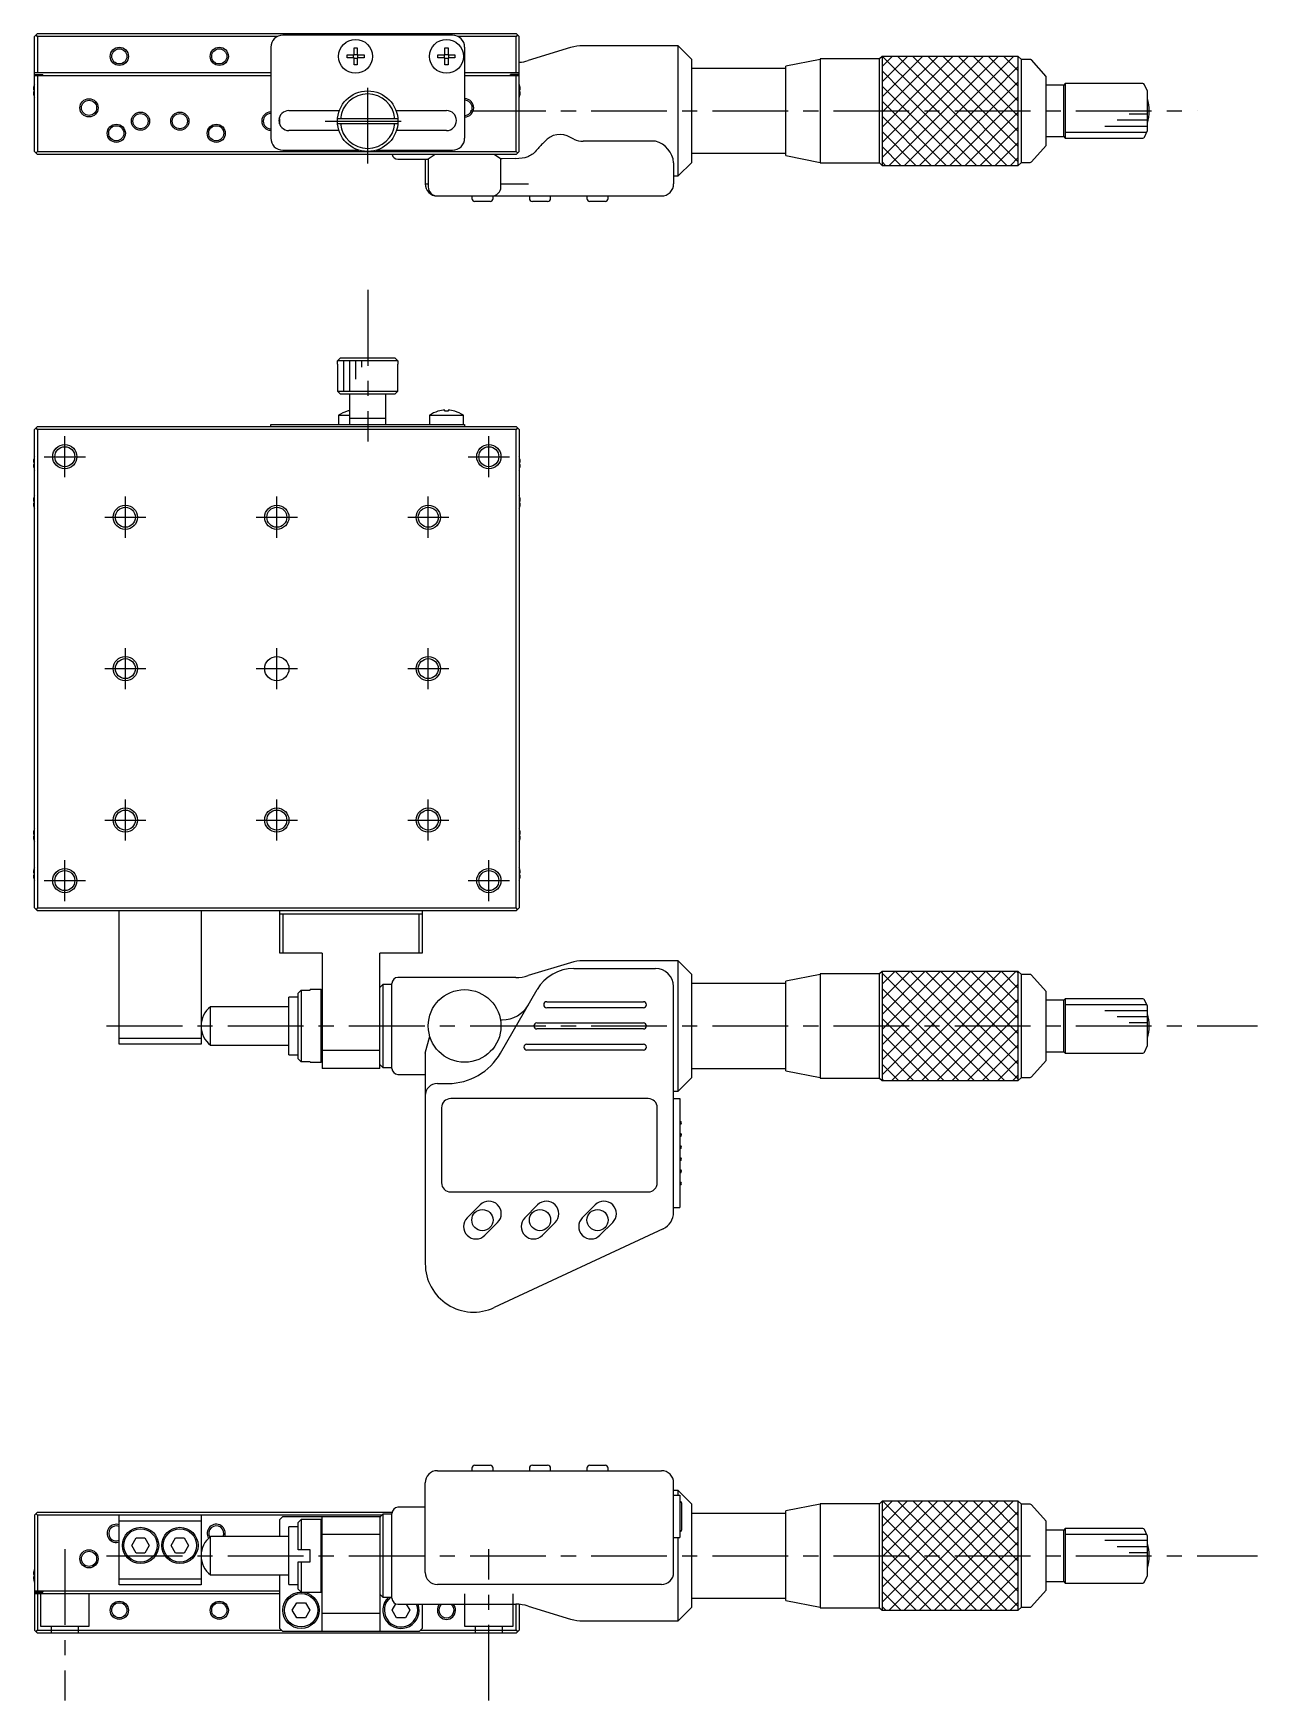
# Model space of a CAD drawing. Extents: x -159 to 395, y -23 to 287.
# Drawn here: x -50.3 to 151.8, y 11.4 to 286.7 of the extents above; entities that cross this region are included whole.
import ezdxf

# ---------------------------------------------------------------- set-up
doc = ezdxf.new("R2010")
doc.units = 0
doc.header["$LTSCALE"] = 10
doc.linetypes.add('CENTER', pattern=[2, 1.25, -0.25, 0.25, -0.25])
doc.linetypes.add('DASHED', pattern=[3.5, 2, -1.5])
doc.layers.get('0').update_dxf_attribs({"linetype": 'CONTINUOUS'})
doc.layers.add('CENTER', color=1, linetype='CENTER')

msp = doc.modelspace()

# ---------------------------------------------------------------- linework, layer by layer
at = {"color": 7, "linetype": 'CONTINUOUS'}
for p, q in [((-50.102291, 286.237012), (-49.602291, 286.737012)), ((-49.602291, 286.237012), (-49.852291, 286.487012)), ((-49.602291, 286.737012), (29.397709, 286.737012)), ((18.897709, 286.437012), (-9.102291, 286.437012)), ((29.397709, 286.737012), (29.897709, 286.237012)), ((29.647709, 286.487012), (29.397709, 286.237012)), ((-50.102291, 267.237012), (-50.102291, 286.237012)), ((-49.602291, 286.237012), (-49.602291, 280.237012)), ((-9.97407, 286.237012), (-49.602291, 286.237012)), ((-11.102291, 284.437012), (-11.102291, 269.437012)), ((2.637709, 284.336151), (3.157709, 284.336151)), ((2.637709, 283.197012), (2.637709, 284.336151)), ((3.157709, 284.336151), (3.157709, 283.197012)), ((17.637709, 284.336151), (18.157709, 284.336151)), ((17.637709, 283.197012), (17.637709, 284.336151)), ((18.157709, 284.336151), (18.157709, 283.197012)), ((29.397709, 286.237012), (19.769489, 286.237012)), ((20.897709, 284.437012), (20.897709, 269.437012)), ((29.397709, 280.237012), (29.397709, 286.237012)), ((29.897709, 267.237012), (29.897709, 286.237012)), ((38.397764, 284.381473), (31.397655, 282.242551)), ((56.147709, 284.687012), (40.443293, 284.687012)), ((56.147709, 263.187012), (56.147709, 284.687012)), ((58.397709, 282.437012), (56.147709, 284.687012)), ((1.49857, 282.677012), (1.49857, 283.197012)), ((1.49857, 283.197012), (2.637709, 283.197012)), ((2.637709, 282.677012), (1.49857, 282.677012)), ((2.568268, 282.677012), (2.568268, 283.197012)), ((2.637709, 283.266454), (3.157709, 283.266454)), ((2.637709, 281.537873), (2.637709, 282.677012)), ((3.157709, 282.607571), (2.637709, 282.607571)), ((3.157709, 281.537873), (2.637709, 281.537873)), ((3.157709, 283.197012), (4.296849, 283.197012)), ((3.157709, 282.677012), (3.157709, 281.537873)), ((4.296849, 282.677012), (3.157709, 282.677012)), ((3.227151, 283.197012), (3.227151, 282.677012)), ((4.296849, 283.197012), (4.296849, 282.677012)), ((16.49857, 282.677012), (16.49857, 283.197012)), ((16.49857, 283.197012), (17.637709, 283.197012)), ((17.637709, 282.677012), (16.49857, 282.677012)), ((17.568268, 282.677012), (17.568268, 283.197012)), ((17.637709, 283.266454), (18.157709, 283.266454)), ((17.637709, 281.537873), (17.637709, 282.677012)), ((18.157709, 282.607571), (17.637709, 282.607571)), ((18.157709, 281.537873), (17.637709, 281.537873)), ((18.157709, 283.197012), (19.296849, 283.197012)), ((18.157709, 282.677012), (18.157709, 281.537873)), ((19.296849, 282.677012), (18.157709, 282.677012)), ((18.227151, 283.197012), (18.227151, 282.677012)), ((19.296849, 283.197012), (19.296849, 282.677012)), ((58.397709, 265.437012), (58.397709, 282.437012)), ((73.897709, 280.937012), (58.397709, 280.937012)), ((79.597709, 282.437012), (73.897709, 281.329045)), ((73.897709, 266.54498), (73.897709, 281.329045)), ((79.597709, 282.537012), (79.597709, 265.337012)), ((89.397709, 282.537012), (79.597709, 282.537012)), ((89.797709, 282.937012), (89.397709, 282.537012)), ((89.397709, 265.337012), (89.397709, 282.537012)), ((112.297709, 282.937012), (89.797709, 282.937012)), ((89.797709, 282.937012), (89.797709, 264.937012)), ((112.797709, 282.437012), (112.297709, 282.937012)), ((112.297709, 264.937012), (112.297709, 282.937012)), ((112.797709, 265.437012), (112.797709, 282.437012)), ((114.263388, 282.437012), (112.797709, 282.437012)), ((116.897709, 279.637012), (114.48717, 282.336817)), ((-50.176435, 278.125628), (-50.171812, 278.123374)), ((-11.102291, 280.237012), (-50.102291, 280.237012)), ((-50.102291, 279.937012), (-48.702291, 279.937012)), ((-11.102291, 279.737012), (-50.102291, 279.737012)), ((-49.602291, 279.737012), (-49.602291, 267.237012)), ((-48.702291, 279.737012), (-48.702291, 279.937012)), ((29.897709, 280.237012), (20.897709, 280.237012)), ((29.897709, 279.737012), (20.897709, 279.737012)), ((29.897709, 279.937012), (28.497709, 279.937012)), ((28.497709, 279.737012), (28.497709, 279.937012)), ((29.397709, 267.237012), (29.397709, 279.737012)), ((29.967231, 278.123374), (29.971854, 278.125628)), ((116.897709, 268.237012), (116.897709, 279.637012)), ((119.797709, 278.187012), (116.897709, 278.187012)), ((120.047709, 278.437012), (119.797709, 278.187012)), ((119.797709, 269.687012), (119.797709, 278.187012)), ((120.047709, 278.437012), (120.047709, 269.437012)), ((132.857505, 278.437012), (120.047709, 278.437012)), ((133.597709, 277.187012), (133.132623, 278.256637)), ((-50.292149, 277.417012), (-50.171812, 277.417012)), ((-50.171812, 277.057012), (-50.292149, 277.057012)), ((-50.171812, 276.350651), (-50.176435, 276.348396)), ((-50.171812, 277.417012), (-50.171812, 277.057012)), ((29.967231, 277.417012), (30.087568, 277.417012)), ((29.967231, 277.057012), (29.967231, 277.417012)), ((30.087568, 277.057012), (29.967231, 277.057012)), ((29.971854, 276.348396), (29.967231, 276.350651)), ((133.597709, 270.687012), (133.597709, 277.187012)), ((-8.102291, 273.987012), (0.213961, 273.987012)), ((9.881684, 272.637012), (-0.086265, 272.637012)), ((9.581458, 273.987012), (17.897709, 273.987012)), ((0.144027, 270.687012), (-8.102291, 270.687012)), ((-0.086265, 271.837012), (9.881684, 271.837012)), ((17.897709, 270.687012), (9.651392, 270.687012)), ((133.132623, 269.617388), (133.597709, 270.687012)), ((-49.602291, 266.737012), (-50.102291, 267.237012)), ((-49.602291, 267.237012), (-49.852291, 266.987012)), ((-49.602291, 267.237012), (29.397709, 267.237012)), ((-9.102291, 267.437012), (3.497709, 267.437012)), ((6.297709, 267.437012), (18.897709, 267.437012)), ((29.647709, 266.987012), (29.397709, 267.237012)), ((29.897709, 267.237012), (29.397709, 266.737012)), ((32.539979, 267.186783), (32.364665, 267.020483)), ((32.710861, 267.365992), (32.539979, 267.186783)), ((32.876984, 267.557766), (32.710861, 267.365992)), ((38.939161, 269.265422), (38.397764, 269.551272)), ((52.397709, 268.905859), (40.443293, 268.905859)), ((114.48717, 265.537208), (116.897709, 268.237012)), ((116.897709, 269.687012), (119.797709, 269.687012)), ((119.797709, 269.687012), (120.047709, 269.437012)), ((120.047709, 269.437012), (132.857505, 269.437012)), ((29.397709, 266.737012), (-49.602291, 266.737012)), ((9.897709, 265.937012), (14.897709, 265.937012)), ((14.397709, 265.937012), (14.397709, 261.887012)), ((16.014309, 266.736485), (14.897709, 265.937012)), ((14.897709, 265.937012), (14.897709, 261.387012)), ((26.813789, 265.999758), (25.780457, 266.736928)), ((27.103481, 265.999758), (26.813789, 265.999758)), ((26.813789, 265.999758), (26.813789, 261.887012)), ((29.352126, 266.085496), (27.103481, 265.999758)), ((31.433608, 266.392837), (31.397655, 266.376783)), ((31.625907, 266.490341), (31.433608, 266.392837)), ((31.815522, 266.602084), (31.625907, 266.490341)), ((32.00209, 266.727854), (31.815522, 266.602084)), ((32.185254, 266.867409), (32.00209, 266.727854)), ((32.364665, 267.020483), (32.185254, 266.867409)), ((55.397709, 265.37474), (55.397709, 261.887012)), ((56.147709, 263.187012), (58.397709, 265.437012)), ((58.397709, 266.937012), (73.897709, 266.937012)), ((73.897709, 266.54498), (79.597709, 265.437012)), ((79.597709, 265.337012), (89.397709, 265.337012)), ((89.397709, 265.337012), (89.797709, 264.937012)), ((89.797709, 264.937012), (112.297709, 264.937012)), ((112.297709, 264.937012), (112.797709, 265.437012)), ((112.797709, 265.437012), (114.263388, 265.437012)), ((14.397709, 261.887012), (14.897709, 261.887012)), ((26.813789, 261.887012), (31.433608, 261.887012)), ((26.897709, 261.387012), (26.897709, 261.887012)), ((55.397709, 263.187012), (56.147709, 263.187012)), ((16.397709, 259.887012), (53.397709, 259.887012)), ((22.087049, 259.887012), (22.087049, 259.487012)), ((25.087049, 258.987012), (22.587049, 258.987012)), ((25.587049, 259.487012), (25.587049, 259.887012)), ((31.587049, 259.887012), (31.587049, 259.487012)), ((34.587049, 258.987012), (32.087049, 258.987012)), ((35.087049, 259.487012), (35.087049, 259.887012)), ((41.087049, 259.887012), (41.087049, 259.487012)), ((44.087049, 258.987012), (41.587049, 258.987012)), ((44.587049, 259.487012), (44.587049, 259.887012)), ((-0.102291, 232.134161), (-0.086265, 232.134161)), ((-0.102291, 232.134161), (-0.102291, 227.634161)), ((-0.086265, 232.634161), (0.415522, 233.134161)), ((-0.086265, 232.134161), (-0.086265, 232.634161)), ((9.881684, 232.634161), (-0.086265, 232.634161)), ((0.415522, 233.134161), (9.379896, 233.134161)), ((9.379896, 233.134161), (9.881684, 232.634161)), ((9.881684, 232.634161), (9.881684, 232.134161)), ((9.881684, 232.134161), (9.897709, 232.134161)), ((9.897709, 227.634161), (9.897709, 232.134161)), ((-0.102291, 227.634161), (9.897709, 227.634161)), ((-0.102291, 227.634161), (0.397709, 227.134161)), ((9.397709, 227.134161), (0.397709, 227.134161)), ((1.897709, 227.134161), (1.897709, 222.134161)), ((7.897709, 222.134161), (7.897709, 227.134161)), ((9.397709, 227.134161), (9.897709, 227.634161)), ((0.097709, 223.676624), (1.897709, 223.676624)), ((0.097709, 223.676624), (0.097709, 222.134161)), ((1.49857, 224.327365), (1.495562, 224.333534)), ((7.897709, 223.134161), (1.897709, 223.134161)), ((15.097709, 223.676624), (20.697709, 223.676624)), ((15.097709, 223.676624), (15.097709, 222.134161)), ((16.49857, 224.327365), (16.495562, 224.333534)), ((17.637709, 224.327365), (17.637709, 224.520622)), ((18.157709, 224.327365), (17.637709, 224.327365)), ((18.157709, 224.520622), (18.157709, 224.327365)), ((19.299857, 224.333534), (19.296849, 224.327365)), ((20.697709, 222.134161), (20.697709, 223.676624)), ((-49.602291, 221.834161), (-50.102291, 221.334161)), ((-50.102291, 142.334161), (-50.102291, 221.334161)), ((-49.602291, 221.334161), (-49.852291, 221.584161)), ((-49.602291, 221.834161), (29.397709, 221.834161)), ((29.397709, 221.334161), (-49.602291, 221.334161)), ((-49.602291, 221.334161), (-49.602291, 142.334161)), ((-11.102291, 221.834161), (-11.102291, 222.134161)), ((-11.102291, 222.134161), (20.897709, 222.134161)), ((20.897709, 222.134161), (20.897709, 221.834161)), ((29.897709, 221.334161), (29.397709, 221.834161)), ((29.647709, 221.584161), (29.397709, 221.334161)), ((29.397709, 142.334161), (29.397709, 221.334161)), ((29.897709, 221.334161), (29.897709, 142.334161)), ((-50.292149, 215.914161), (-50.171812, 215.914161)), ((-50.171812, 215.554161), (-50.292149, 215.554161)), ((-50.176435, 216.622777), (-50.171812, 216.620522)), ((-50.171812, 214.847799), (-50.176435, 214.845545)), ((-50.171812, 215.914161), (-50.171812, 215.554161)), ((29.967231, 216.620522), (29.971854, 216.622777)), ((29.967231, 215.554161), (29.967231, 215.914161)), ((29.967231, 215.914161), (30.087568, 215.914161)), ((30.087568, 215.554161), (29.967231, 215.554161)), ((29.971854, 214.845545), (29.967231, 214.847799)), ((-50.292149, 209.514161), (-50.171812, 209.514161)), ((-50.176435, 210.222777), (-50.171812, 210.220522)), ((-50.171812, 209.514161), (-50.171812, 209.154161)), ((29.967231, 210.220522), (29.971854, 210.222777)), ((29.967231, 209.154161), (29.967231, 209.514161)), ((29.967231, 209.514161), (30.087568, 209.514161)), ((-50.171812, 209.154161), (-50.292149, 209.154161)), ((-50.171812, 208.447799), (-50.176435, 208.445545)), ((30.087568, 209.154161), (29.967231, 209.154161)), ((29.971854, 208.445545), (29.967231, 208.447799)), ((-50.292149, 154.514161), (-50.171812, 154.514161)), ((-50.176435, 155.222777), (-50.171812, 155.220522)), ((-50.171812, 154.514161), (-50.171812, 154.154161)), ((29.967231, 155.220522), (29.971854, 155.222777)), ((29.967231, 154.154161), (29.967231, 154.514161)), ((29.967231, 154.514161), (30.087568, 154.514161)), ((-50.171812, 154.154161), (-50.292149, 154.154161)), ((-50.171812, 153.447799), (-50.176435, 153.445545)), ((30.087568, 154.154161), (29.967231, 154.154161)), ((29.971854, 153.445545), (29.967231, 153.447799)), ((-50.176435, 148.822777), (-50.171812, 148.820522)), ((29.967231, 148.820522), (29.971854, 148.822777)), ((-50.292149, 148.114161), (-50.171812, 148.114161)), ((-50.171812, 147.754161), (-50.292149, 147.754161)), ((-50.171812, 147.047799), (-50.176435, 147.045545)), ((-50.171812, 148.114161), (-50.171812, 147.754161)), ((29.967231, 147.754161), (29.967231, 148.114161)), ((29.967231, 148.114161), (30.087568, 148.114161)), ((30.087568, 147.754161), (29.967231, 147.754161)), ((29.971854, 147.045545), (29.967231, 147.047799)), ((-50.102291, 142.334161), (-49.602291, 141.834161)), ((-49.602291, 142.334161), (-49.852291, 142.084161)), ((-49.602291, 142.334161), (29.397709, 142.334161)), ((29.397709, 141.834161), (-49.602291, 141.834161)), ((-36.102291, 119.834161), (-36.102291, 141.834161)), ((-22.602291, 141.834161), (-22.602291, 119.834161)), ((-9.602291, 134.834161), (-9.602291, 141.834161)), ((-9.602291, 141.334161), (13.897709, 141.334161)), ((-9.102291, 141.334161), (-9.102291, 134.834161)), ((13.397709, 134.834161), (13.397709, 141.334161)), ((13.897709, 141.834161), (13.897709, 134.834161)), ((29.647709, 142.084161), (29.397709, 142.334161)), ((29.397709, 141.834161), (29.897709, 142.334161)), ((-2.602291, 134.834161), (-9.602291, 134.834161)), ((-2.602291, 134.834161), (-2.602291, 115.834161)), ((13.897709, 134.834161), (6.897709, 134.834161)), ((6.897709, 115.834161), (6.897709, 134.834161)), ((38.397764, 133.278622), (31.397655, 131.1397)), ((38.939161, 132.334161), (52.397709, 132.334161)), ((56.147709, 133.584161), (40.443293, 133.584161)), ((56.147709, 112.084161), (56.147709, 133.584161)), ((58.397709, 131.334161), (56.147709, 133.584161)), ((7.397709, 129.684161), (6.897709, 129.184161)), ((7.397709, 129.684161), (7.397709, 115.984161)), ((8.897709, 129.684161), (7.397709, 129.684161)), ((8.897709, 115.834161), (8.897709, 129.834161)), ((29.352126, 130.834161), (9.897709, 130.834161)), ((58.397709, 114.334161), (58.397709, 131.334161)), ((73.897709, 129.834161), (58.397709, 129.834161)), ((79.597709, 131.334161), (73.897709, 130.226193)), ((73.897709, 115.442128), (73.897709, 130.226193)), ((79.597709, 131.434161), (79.597709, 114.234161)), ((89.397709, 131.434161), (79.597709, 131.434161)), ((89.797709, 131.834161), (89.397709, 131.434161)), ((89.397709, 114.234161), (89.397709, 131.434161)), ((112.297709, 131.834161), (89.797709, 131.834161)), ((89.797709, 131.834161), (89.797709, 113.834161)), ((112.797709, 131.334161), (112.297709, 131.834161)), ((112.297709, 113.834161), (112.297709, 131.834161)), ((112.797709, 114.334161), (112.797709, 131.334161)), ((114.263388, 131.334161), (112.797709, 131.334161)), ((116.897709, 128.534161), (114.48717, 131.233965)), ((-8.102291, 118.084161), (-8.102291, 127.584161)), ((-6.602291, 127.584161), (-8.102291, 127.584161)), ((-6.602291, 128.242488), (-6.102291, 128.75024)), ((-6.602291, 117.425834), (-6.602291, 128.242488)), ((-6.102291, 128.75024), (-6.102291, 116.918081)), ((-6.102291, 128.75024), (-4.602291, 128.75024)), ((-2.802291, 128.834161), (-4.602291, 128.834161)), ((-4.602291, 128.75024), (-4.602291, 128.834161)), ((-2.802291, 116.834161), (-2.802291, 128.834161)), ((-2.602291, 128.634161), (-2.802291, 128.834161)), ((26.814805, 118.334162), (32.876984, 128.834161)), ((34.449398, 126.834161), (50.397709, 126.834161)), ((55.397709, 92.056501), (55.397709, 129.334161)), ((116.897709, 117.134161), (116.897709, 128.534161)), ((119.797709, 127.084161), (116.897709, 127.084161)), ((120.047709, 127.334161), (119.797709, 127.084161)), ((119.797709, 118.584161), (119.797709, 127.084161)), ((120.047709, 127.334161), (120.047709, 118.334161)), ((132.857505, 127.334161), (120.047709, 127.334161)), ((133.597709, 126.084161), (133.132623, 127.153785)), ((-21.035267, 119.659161), (-21.035267, 126.009161)), ((-8.102291, 126.009161), (-21.035267, 126.009161)), ((50.397709, 125.834161), (34.449398, 125.834161)), ((133.597709, 119.584161), (133.597709, 126.084161)), ((26.813789, 123.834161), (27.103481, 123.834161)), ((32.817322, 123.334161), (50.397709, 123.334161)), ((50.397709, 122.334161), (32.817322, 122.334161)), ((-36.102291, 120.834161), (-22.602291, 120.834161)), ((-22.602291, 119.834161), (-36.102291, 119.834161)), ((-21.035267, 119.659161), (-8.102291, 119.659161)), ((-2.602291, 118.834161), (6.897709, 118.834161)), ((14.397709, 118.334161), (15.145884, 121.126385)), ((31.185245, 119.834161), (50.397709, 119.834161)), ((50.397709, 118.834161), (31.185245, 118.834161)), ((116.897709, 118.584161), (119.797709, 118.584161)), ((119.797709, 118.584161), (120.047709, 118.334161)), ((133.132623, 118.514536), (133.597709, 119.584161)), ((-8.102291, 118.084161), (-6.602291, 118.084161)), ((-6.102291, 116.918081), (-6.602291, 117.425834)), ((-4.602291, 116.918081), (-6.102291, 116.918081)), ((-4.602291, 116.834161), (-4.602291, 116.918081)), ((-4.602291, 116.834161), (-2.802291, 116.834161)), ((-2.802291, 116.834161), (-2.602291, 117.034161)), ((6.897709, 115.834161), (-2.602291, 115.834161)), ((6.897709, 116.484161), (7.397709, 115.984161)), ((7.397709, 115.984161), (8.897709, 115.984161)), ((14.397709, 118.334161), (14.397709, 83.584161)), ((58.397709, 115.834161), (73.897709, 115.834161)), ((114.48717, 114.434356), (116.897709, 117.134161)), ((120.047709, 118.334161), (132.857505, 118.334161)), ((9.897709, 114.834161), (14.397709, 114.834161)), ((16.397709, 113.334161), (18.154552, 113.334161)), ((56.147709, 112.084161), (58.397709, 114.334161)), ((73.897709, 115.442128), (79.597709, 114.334161)), ((79.597709, 114.234161), (89.397709, 114.234161)), ((89.397709, 114.234161), (89.797709, 113.834161)), ((89.797709, 113.834161), (112.297709, 113.834161)), ((112.297709, 113.834161), (112.797709, 114.334161)), ((112.797709, 114.334161), (114.263388, 114.334161)), ((51.197709, 110.834161), (18.597709, 110.834161)), ((55.397709, 112.084161), (56.147709, 112.084161)), ((55.397709, 110.834161), (56.397709, 110.834161)), ((56.397709, 110.834161), (56.397709, 92.834161)), ((17.097709, 109.334161), (17.097709, 96.934161)), ((52.697709, 96.934161), (52.697709, 109.334161)), ((56.397709, 107.084161), (56.447709, 107.084161)), ((56.397709, 106.584161), (56.447709, 106.584161)), ((56.397709, 105.084161), (56.447709, 105.084161)), ((56.397709, 104.584161), (56.447709, 104.584161)), ((56.397709, 103.084161), (56.447709, 103.084161)), ((56.397709, 102.584161), (56.447709, 102.584161)), ((56.397709, 101.084161), (56.447709, 101.084161)), ((56.397709, 100.584161), (56.447709, 100.584161)), ((56.397709, 99.084161), (56.447709, 99.084161)), ((56.397709, 98.584161), (56.447709, 98.584161)), ((56.397709, 97.084161), (56.447709, 97.084161)), ((56.397709, 96.584161), (56.447709, 96.584161)), ((18.597709, 95.434161), (51.197709, 95.434161)), ((23.448141, 93.28373), (21.32682, 91.162409)), ((32.948141, 93.28373), (30.82682, 91.162409)), ((42.448141, 93.28373), (40.32682, 91.162409)), ((55.397709, 92.834161), (56.397709, 92.834161)), ((24.225958, 88.263271), (26.347278, 90.384592)), ((53.665564, 89.337577), (25.778656, 76.333698)), ((33.725958, 88.263271), (35.847278, 90.384592)), ((43.225958, 88.263271), (45.347278, 90.384592)), ((22.087049, 49.800643), (22.087049, 49.400643)), ((22.587049, 50.300643), (25.087049, 50.300643)), ((25.587049, 49.400643), (25.587049, 49.800643)), ((31.587049, 49.800643), (31.587049, 49.400643)), ((32.087049, 50.300643), (34.587049, 50.300643)), ((35.087049, 49.400643), (35.087049, 49.800643)), ((41.087049, 49.800643), (41.087049, 49.400643)), ((41.587049, 50.300643), (44.087049, 50.300643)), ((44.587049, 49.400643), (44.587049, 49.800643)), ((14.397709, 32.600643), (14.397709, 47.400643)), ((16.397709, 49.400643), (53.397709, 49.400643)), ((55.397709, 32.600643), (55.397709, 47.400643)), ((56.147709, 46.100643), (55.397709, 46.100643)), ((55.397709, 45.350643), (56.397709, 45.350643)), ((56.147709, 45.350643), (56.147709, 46.100643)), ((58.397709, 43.850643), (56.147709, 46.100643)), ((56.397709, 45.350643), (56.397709, 38.350643)), ((56.397709, 44.350643), (56.447709, 44.350643)), ((56.697709, 44.100643), (56.697709, 39.600643)), ((89.797709, 44.350643), (89.397709, 43.950643)), ((112.297709, 44.350643), (89.797709, 44.350643)), ((89.797709, 44.350643), (89.797709, 26.350643)), ((112.797709, 43.850643), (112.297709, 44.350643)), ((112.297709, 26.350643), (112.297709, 44.350643)), ((-49.602291, 42.550643), (-50.102291, 42.050643)), ((-50.102291, 42.050643), (-50.102291, 23.050643)), ((-49.852291, 42.300643), (-49.602291, 42.050643)), ((-49.602291, 42.550643), (8.917914, 42.550643)), ((-49.602291, 42.050643), (-49.602291, 29.550643)), ((7.247709, 42.050643), (-49.602291, 42.050643)), ((-36.102291, 30.550643), (-36.102291, 42.050643)), ((-22.602291, 42.050643), (-22.602291, 30.550643)), ((-9.102291, 41.850643), (-9.602291, 41.350643)), ((-9.602291, 38.525643), (-9.602291, 41.350643)), ((-9.102291, 41.850643), (7.047709, 41.850643)), ((-6.102291, 41.350643), (-6.602291, 40.850643)), ((-6.102291, 41.350643), (-6.102291, 36.350643)), ((-2.802291, 41.350643), (-6.102291, 41.350643)), ((-2.602291, 41.150643), (-2.802291, 41.350643)), ((-2.802291, 29.350643), (-2.802291, 41.350643)), ((-2.602291, 22.850643), (-2.602291, 41.850643)), ((7.397709, 42.200643), (6.897709, 41.700643)), ((6.897709, 41.850643), (6.897709, 22.850643)), ((7.397709, 42.200643), (7.397709, 28.500643)), ((8.897709, 42.200643), (7.397709, 42.200643)), ((8.897709, 28.350643), (8.897709, 42.350643)), ((14.397709, 43.350643), (9.897709, 43.350643)), ((58.397709, 26.850643), (58.397709, 43.850643)), ((73.897709, 42.350643), (58.397709, 42.350643)), ((79.597709, 43.850643), (73.897709, 42.742675)), ((73.897709, 27.958611), (73.897709, 42.742675)), ((79.597709, 43.950643), (79.597709, 26.750643)), ((89.397709, 43.950643), (79.597709, 43.950643)), ((89.397709, 26.750643), (89.397709, 43.950643)), ((114.263388, 43.850643), (112.797709, 43.850643)), ((112.797709, 26.850643), (112.797709, 43.850643)), ((116.897709, 41.050643), (114.48717, 43.750448)), ((-22.602291, 41.050643), (-36.102291, 41.050643)), ((-6.602291, 40.100643), (-8.102291, 40.100643)), ((-8.102291, 30.600643), (-8.102291, 40.100643)), ((-6.602291, 36.350643), (-6.602291, 40.850643)), ((6.897709, 38.850643), (-2.602291, 38.850643)), ((56.397709, 39.350643), (56.447709, 39.350643)), ((116.897709, 29.650643), (116.897709, 41.050643)), ((119.797709, 39.600643), (116.897709, 39.600643)), ((120.047709, 39.850643), (119.797709, 39.600643)), ((119.797709, 31.100643), (119.797709, 39.600643)), ((120.047709, 39.850643), (120.047709, 30.850643)), ((132.857505, 39.850643), (120.047709, 39.850643)), ((133.597709, 38.600643), (133.132623, 39.670268)), ((133.597709, 32.100643), (133.597709, 38.600643)), ((-34.045666, 37.050643), (-33.323978, 38.300643)), ((-33.323978, 35.800643), (-34.045666, 37.050643)), ((-33.323978, 38.300643), (-31.880603, 38.300643)), ((-31.880603, 35.800643), (-33.323978, 35.800643)), ((-31.880603, 38.300643), (-31.158915, 37.050643)), ((-31.158915, 37.050643), (-31.880603, 35.800643)), ((-27.545666, 37.050643), (-26.823978, 38.300643)), ((-26.823978, 35.800643), (-27.545666, 37.050643)), ((-26.823978, 38.300643), (-25.380603, 38.300643)), ((-25.380603, 35.800643), (-26.823978, 35.800643)), ((-25.380603, 38.300643), (-24.658915, 37.050643)), ((-24.658915, 37.050643), (-25.380603, 35.800643)), ((-21.035267, 32.175643), (-21.035267, 38.525643)), ((-8.102291, 38.525643), (-21.035267, 38.525643)), ((-4.602291, 36.350643), (-6.602291, 36.350643)), ((-4.602291, 34.350643), (-4.602291, 36.350643)), ((55.397709, 38.350643), (56.397709, 38.350643)), ((56.147709, 24.600643), (56.147709, 38.350643)), ((-6.602291, 29.850643), (-6.602291, 34.350643)), ((-6.602291, 34.350643), (-4.602291, 34.350643)), ((-6.102291, 34.350643), (-6.102291, 29.350643)), ((-50.292149, 32.230643), (-50.171812, 32.230643)), ((-50.171812, 31.870643), (-50.292149, 31.870643)), ((-50.176435, 32.939259), (-50.171812, 32.937005)), ((-50.171812, 31.164282), (-50.176435, 31.162027)), ((-50.171812, 32.230643), (-50.171812, 31.870643)), ((-36.102291, 31.550643), (-22.602291, 31.550643)), ((-22.602291, 30.550643), (-36.102291, 30.550643)), ((-21.035267, 32.175643), (-8.102291, 32.175643)), ((-9.602291, 23.350643), (-9.602291, 32.175643)), ((-8.102291, 30.600643), (-6.602291, 30.600643)), ((53.397709, 30.600643), (16.397709, 30.600643)), ((116.897709, 31.100643), (119.797709, 31.100643)), ((119.797709, 31.100643), (120.047709, 30.850643)), ((120.047709, 30.850643), (132.857505, 30.850643)), ((133.132623, 31.031018), (133.597709, 32.100643)), ((-50.102291, 29.550643), (-9.602291, 29.550643)), ((-50.102291, 29.350643), (-48.702291, 29.350643)), ((-9.602291, 29.050643), (-50.102291, 29.050643)), ((-49.602291, 29.050643), (-49.602291, 23.050643)), ((-48.702291, 29.550643), (-48.702291, 29.350643)), ((-7.545666, 26.350643), (-6.823978, 27.600643)), ((-6.823978, 27.600643), (-5.380603, 27.600643)), ((-6.602291, 29.850643), (-6.102291, 29.350643)), ((-6.102291, 29.350643), (-2.802291, 29.350643)), ((-5.380603, 27.600643), (-4.658915, 26.350643)), ((-2.802291, 29.350643), (-2.602291, 29.550643)), ((6.897709, 29.000643), (7.397709, 28.500643)), ((7.397709, 28.500643), (8.897709, 28.500643)), ((58.397709, 28.350643), (73.897709, 28.350643)), ((73.897709, 27.958611), (79.597709, 26.850643)), ((114.48717, 26.950838), (116.897709, 29.650643)), ((-6.823978, 25.100643), (-7.545666, 26.350643)), ((-5.380603, 25.100643), (-6.823978, 25.100643)), ((-4.658915, 26.350643), (-5.380603, 25.100643)), ((-2.602291, 25.850643), (6.897709, 25.850643)), ((8.954334, 26.350643), (9.564648, 27.407738)), ((9.676022, 25.100643), (8.954334, 26.350643)), ((11.119397, 25.100643), (9.676022, 25.100643)), ((9.897709, 27.350643), (29.352126, 27.350643)), ((11.841085, 26.350643), (11.119397, 25.100643)), ((11.263735, 27.350643), (11.841085, 26.350643)), ((13.897709, 27.350643), (13.897709, 23.350643)), ((29.397709, 23.050643), (29.397709, 27.350495)), ((29.897709, 27.329349), (29.897709, 23.050643)), ((31.397655, 27.045104), (38.397764, 24.906182)), ((56.147709, 24.600643), (58.397709, 26.850643)), ((79.597709, 26.750643), (89.397709, 26.750643)), ((89.397709, 26.750643), (89.797709, 26.350643)), ((89.797709, 26.350643), (112.297709, 26.350643)), ((112.297709, 26.350643), (112.797709, 26.850643)), ((112.797709, 26.850643), (114.263388, 26.850643)), ((-49.602291, 22.550643), (-50.102291, 23.050643)), ((-49.852291, 22.800643), (-49.602291, 23.050643)), ((-49.602291, 23.050643), (-9.302291, 23.050643)), ((29.397709, 22.550643), (-49.602291, 22.550643)), ((-9.602291, 23.350643), (-9.102291, 22.850643)), ((13.397709, 22.850643), (-9.102291, 22.850643)), ((13.397709, 22.850643), (13.897709, 23.350643)), ((13.597709, 23.050643), (29.397709, 23.050643)), ((29.397709, 23.050643), (29.647709, 22.800643)), ((29.897709, 23.050643), (29.397709, 22.550643)), ((40.443293, 24.600643), (56.147709, 24.600643))]:
    msp.add_line(p, q, dxfattribs=at)
at = {"color": 3, "linetype": 'CONTINUOUS'}
for p, q in [((89.797709, 281.238477), (91.496245, 282.937012)), ((89.797709, 278.738477), (93.996245, 282.937012)), ((89.898195, 282.937012), (95.69722, 277.137988)), ((90.69722, 277.137988), (96.496245, 282.937012)), ((92.398195, 282.937012), (98.19722, 277.137988)), ((93.19722, 277.137988), (98.996245, 282.937012)), ((94.898195, 282.937012), (100.69722, 277.137988)), ((95.69722, 277.137988), (101.496245, 282.937012)), ((97.398195, 282.937012), (103.19722, 277.137988)), ((98.19722, 277.137988), (103.996245, 282.937012)), ((99.898195, 282.937012), (105.69722, 277.137988)), ((100.69722, 277.137988), (106.496245, 282.937012)), ((102.398195, 282.937012), (108.19722, 277.137988)), ((103.19722, 277.137988), (108.996245, 282.937012)), ((104.898195, 282.937012), (110.69722, 277.137988)), ((105.69722, 277.137988), (111.496245, 282.937012)), ((107.398195, 282.937012), (112.297709, 278.037498)), ((108.19722, 277.137988), (112.297709, 281.238477)), ((109.898195, 282.937012), (112.297709, 280.537498)), ((89.797709, 280.537498), (93.19722, 277.137988)), ((110.69722, 277.137988), (112.297709, 278.738477)), ((89.797709, 278.037498), (90.69722, 277.137988)), ((89.797709, 276.238477), (90.69722, 277.137988)), ((89.797709, 273.738477), (93.19722, 277.137988)), ((89.797709, 271.238477), (95.69722, 277.137988)), ((89.797709, 268.738477), (98.19722, 277.137988)), ((89.797709, 266.238477), (100.69722, 277.137988)), ((89.797709, 275.537498), (100.398195, 264.937012)), ((90.69722, 277.137988), (102.898195, 264.937012)), ((90.996245, 264.937012), (103.19722, 277.137988)), ((93.19722, 277.137988), (105.398195, 264.937012)), ((93.496245, 264.937012), (105.69722, 277.137988)), ((95.69722, 277.137988), (107.898195, 264.937012)), ((95.996245, 264.937012), (108.19722, 277.137988)), ((98.19722, 277.137988), (110.398195, 264.937012)), ((98.496245, 264.937012), (110.69722, 277.137988)), ((100.69722, 277.137988), (112.297709, 265.537498)), ((100.996245, 264.937012), (112.297709, 276.238477)), ((103.19722, 277.137988), (112.297709, 268.037498)), ((105.69722, 277.137988), (112.297709, 270.537498)), ((108.19722, 277.137988), (112.297709, 273.037498)), ((110.69722, 277.137988), (112.297709, 275.537498)), ((89.797709, 273.037498), (97.898195, 264.937012)), ((103.496245, 264.937012), (112.297709, 273.738477)), ((130.597709, 273.437012), (133.597709, 273.437012)), ((89.797709, 270.537498), (95.398195, 264.937012)), ((105.996245, 264.937012), (112.297709, 271.238477)), ((120.047709, 270.437012), (133.489006, 270.437012)), ((126.597709, 271.437012), (133.597709, 271.437012)), ((128.597709, 272.437012), (133.597709, 272.437012)), ((89.797709, 268.037498), (92.898195, 264.937012)), ((108.496245, 264.937012), (112.297709, 268.738477)), ((89.797709, 265.537498), (90.398195, 264.937012)), ((110.996245, 264.937012), (112.297709, 266.238477)), ((0.897709, 232.634161), (0.897709, 227.634161)), ((1.897709, 232.634161), (1.897709, 227.634161)), ((2.897709, 232.634161), (2.897709, 229.634161)), ((3.897709, 232.634161), (3.897709, 231.634161)), ((89.797709, 129.741329), (91.890541, 131.834161)), ((89.797709, 127.241329), (94.390541, 131.834161)), ((89.797709, 124.741329), (96.890541, 131.834161)), ((89.797709, 122.241329), (99.390541, 131.834161)), ((89.797709, 119.741329), (101.890541, 131.834161)), ((89.797709, 117.241329), (104.390541, 131.834161)), ((89.797709, 114.741329), (106.890541, 131.834161)), ((89.797709, 131.54035), (107.503899, 113.834161)), ((91.390541, 113.834161), (109.390541, 131.834161)), ((92.003899, 131.834161), (110.003899, 113.834161)), ((93.890541, 113.834161), (111.890541, 131.834161)), ((94.503899, 131.834161), (112.297709, 114.04035)), ((96.390541, 113.834161), (112.297709, 129.741329)), ((97.003899, 131.834161), (112.297709, 116.54035)), ((99.503899, 131.834161), (112.297709, 119.04035)), ((102.003899, 131.834161), (112.297709, 121.54035)), ((104.503899, 131.834161), (112.297709, 124.04035)), ((107.003899, 131.834161), (112.297709, 126.54035)), ((109.503899, 131.834161), (112.297709, 129.04035)), ((112.003899, 131.834161), (112.297709, 131.54035)), ((89.797709, 129.04035), (105.003899, 113.834161)), ((98.890541, 113.834161), (112.297709, 127.241329)), ((89.797709, 126.54035), (102.503899, 113.834161)), ((89.797709, 124.04035), (100.003899, 113.834161)), ((101.390541, 113.834161), (112.297709, 124.741329)), ((133.489006, 126.334161), (120.047709, 126.334161)), ((133.597709, 125.334161), (126.597709, 125.334161)), ((133.597709, 124.334161), (128.597709, 124.334161)), ((89.797709, 121.54035), (97.503899, 113.834161)), ((103.890541, 113.834161), (112.297709, 122.241329)), ((133.597709, 123.334161), (130.597709, 123.334161)), ((89.797709, 119.04035), (95.003899, 113.834161)), ((106.390541, 113.834161), (112.297709, 119.741329)), ((89.797709, 116.54035), (92.503899, 113.834161)), ((108.890541, 113.834161), (112.297709, 117.241329)), ((89.797709, 114.04035), (90.003899, 113.834161)), ((111.390541, 113.834161), (112.297709, 114.741329)), ((89.797709, 42.674846), (91.473506, 44.350643)), ((89.797709, 40.174846), (93.973506, 44.350643)), ((89.797709, 37.674846), (96.473506, 44.350643)), ((89.797709, 35.174846), (98.973506, 44.350643)), ((89.797709, 32.674846), (101.473506, 44.350643)), ((89.797709, 30.174846), (103.973506, 44.350643)), ((89.797709, 27.674846), (106.473506, 44.350643)), ((89.920934, 44.350643), (107.920934, 26.350643)), ((90.973506, 26.350643), (108.973506, 44.350643)), ((92.420934, 44.350643), (110.420934, 26.350643)), ((93.473506, 26.350643), (111.473506, 44.350643)), ((94.920934, 44.350643), (112.297709, 26.973867)), ((97.420934, 44.350643), (112.297709, 29.473867)), ((99.920934, 44.350643), (112.297709, 31.973867)), ((102.420934, 44.350643), (112.297709, 34.473867)), ((104.920934, 44.350643), (112.297709, 36.973867)), ((107.420934, 44.350643), (112.297709, 39.473867)), ((109.920934, 44.350643), (112.297709, 41.973867)), ((89.797709, 41.973867), (105.420934, 26.350643)), ((95.973506, 26.350643), (112.297709, 42.674846)), ((89.797709, 39.473867), (102.920934, 26.350643)), ((98.473506, 26.350643), (112.297709, 40.174846)), ((133.489006, 38.850643), (120.047709, 38.850643)), ((89.797709, 36.973867), (100.420934, 26.350643)), ((100.973506, 26.350643), (112.297709, 37.674846)), ((133.597709, 37.850643), (126.597709, 37.850643)), ((133.597709, 36.850643), (128.597709, 36.850643)), ((133.597709, 35.850643), (130.597709, 35.850643)), ((89.797709, 34.473867), (97.920934, 26.350643)), ((103.473506, 26.350643), (112.297709, 35.174846)), ((89.797709, 31.973867), (95.420934, 26.350643)), ((105.973506, 26.350643), (112.297709, 32.674846)), ((89.797709, 29.473867), (92.920934, 26.350643)), ((108.473506, 26.350643), (112.297709, 30.174846)), ((110.973506, 26.350643), (112.297709, 27.674846)), ((89.797709, 26.973867), (90.420934, 26.350643))]:
    msp.add_line(p, q, dxfattribs=at)
at = {"color": 3, "linetype": 'DASHED'}
for p, q in [((-49.102291, 29.050643), (-49.102291, 23.750643)), ((-41.102291, 23.750643), (-41.102291, 29.050643)), ((20.897709, 29.050643), (20.897709, 23.750643)), ((28.897709, 23.750643), (28.897709, 29.050643)), ((-49.102291, 23.750643), (-41.102291, 23.750643)), ((-47.352291, 23.750643), (-47.352291, 22.550643)), ((-42.852291, 22.550643), (-42.852291, 23.750643)), ((20.897709, 23.750643), (28.897709, 23.750643)), ((22.647709, 23.750643), (22.647709, 22.550643)), ((27.147709, 22.550643), (27.147709, 23.750643))]:
    msp.add_line(p, q, dxfattribs=at)
at = {"color": 3, "linetype": 'CONTINUOUS'}
for centre, radius in [((-36.102291, 282.937012), 1.5), ((-19.602291, 282.937012), 1.5), ((-41.102291, 274.437012), 1.5), ((-32.602291, 272.237012), 1.5), ((-26.102291, 272.237012), 1.5), ((-36.602291, 270.237012), 1.5), ((-20.102291, 270.237012), 1.5), ((-45.102291, 216.834161), 2), ((24.897709, 216.834161), 2), ((-35.102291, 206.834161), 2), ((-10.102291, 206.834161), 2), ((14.897709, 206.834161), 2), ((-35.102291, 181.834161), 2), ((14.897709, 181.834161), 2), ((-35.102291, 156.834161), 2), ((-10.102291, 156.834161), 2), ((14.897709, 156.834161), 2), ((-45.102291, 146.834161), 2), ((24.897709, 146.834161), 2), ((-41.102291, 34.850643), 1.5), ((-36.102291, 26.350643), 1.5), ((-19.602291, 26.350643), 1.5)]:
    msp.add_circle(centre, radius, dxfattribs=at)
at = {"color": 7, "linetype": 'CONTINUOUS'}
for centre, radius in [((-36.102291, 282.937012), 1.25), ((-19.602291, 282.937012), 1.25), ((2.897709, 282.937012), 2.8), ((17.897709, 282.937012), 2.8), ((-41.102291, 274.437012), 1.25), ((4.897709, 272.237012), 5), ((-32.602291, 272.237012), 1.25), ((-26.102291, 272.237012), 1.25), ((-36.602291, 270.237012), 1.25), ((-20.102291, 270.237012), 1.25), ((-45.102291, 216.834161), 1.65), ((24.897709, 216.834161), 1.65), ((-35.102291, 206.834161), 1.65), ((-10.102291, 206.834161), 1.65), ((14.897709, 206.834161), 1.65), ((-35.102291, 181.834161), 1.65), ((-10.102291, 181.834161), 2), ((14.897709, 181.834161), 1.65), ((-35.102291, 156.834161), 1.65), ((-10.102291, 156.834161), 1.65), ((14.897709, 156.834161), 1.65), ((-45.102291, 146.834161), 1.65), ((24.897709, 146.834161), 1.65), ((20.897709, 122.834161), 6), ((23.837049, 90.7735), 1.75), ((33.337049, 90.7735), 1.75), ((42.837049, 90.7735), 1.75), ((-32.602291, 37.050643), 3), ((-32.602291, 37.050643), 2.75), ((-26.102291, 37.050643), 3), ((-26.102291, 37.050643), 2.75), ((-41.102291, 34.850643), 1.25), ((-36.102291, 26.350643), 1.25), ((-19.602291, 26.350643), 1.25), ((-6.102291, 26.350643), 3), ((-6.102291, 26.350643), 2.75)]:
    msp.add_circle(centre, radius, dxfattribs=at)
for centre, radius, start, end in [((-9.102291, 284.437012), 2, 90, 180), ((18.897709, 284.437012), 2, 0, 90), ((40.443293, 277.687012), 7, 90, 106.990823), ((29.352126, 288.937012), 7, 274.470199, 286.990823), ((114.263388, 282.137012), 0.3, 41.7603, 90), ((-47.102291, 277.237012), 3.194933, 163.893288, 176.770291), ((-47.102291, 277.237012), 3.2, 159.635865, 163.877467), ((26.897709, 277.237012), 3.2, 16.122533, 20.364135), ((26.897709, 277.237012), 3.194933, 3.229709, 16.106712), ((132.857505, 278.137012), 0.3, 23.5, 90), ((-47.102291, 277.237012), 3.194933, 183.229709, 196.106712), ((-47.102291, 277.237012), 3.2, 196.122533, 200.364135), ((4.897709, 272.237012), 4.5, 5.099689, 174.900311), ((20.897709, 274.437012), 1.25, 270, 90), ((26.897709, 277.237012), 3.2, 339.635865, 343.877467), ((26.897709, 277.237012), 3.194933, 343.893288, 356.770291), ((126.897709, 273.937012), 7, 343.165019, 16.834981), ((-11.102291, 272.237012), 1.25, 90, 270), ((-8.102291, 272.337012), 1.65, 90, 270), ((17.897709, 272.337012), 1.65, 270, 90), ((4.897709, 272.237012), 4.5, 185.099689, 354.900311), ((36.664142, 266.757493), 3.287955, 58.17918853, 141.39794134), ((-9.102291, 269.437012), 2, 180, 270), ((18.897709, 269.437012), 2, 270, 0), ((41.243286, 260.633418), 10.860093, 131.16667214, 140.38723124), ((40.450973, 272.263832), 3.357981, 243.242547, 269.868958), ((51.445114, 265.056602), 3.965378, 4.601735, 76.099994), ((132.857505, 269.737012), 0.3, 270, 336.5), ((9.897709, 266.937012), 1, 191.536959, 270), ((29.209192, 274.417114), 8.332843, 270.982843, 285.226234), ((114.263388, 265.737012), 0.3, 270, 318.2397), ((16.397709, 261.887012), 2, 180, 270), ((53.397709, 261.887012), 2, 270, 0), ((16.397709, 261.387012), 1.5, 180, 270), ((22.587049, 259.487012), 0.5, 180, 270), ((25.087049, 259.487012), 0.5, 270, 0), ((25.397709, 261.387012), 1.5, 270, 0), ((32.087049, 259.487012), 0.5, 180, 270), ((34.587049, 259.487012), 0.5, 270, 0), ((41.587049, 259.487012), 0.5, 180, 270), ((44.087049, 259.487012), 0.5, 270, 0), ((2.897709, 219.534161), 5, 106.285843, 124.055798), ((2.897709, 219.534161), 4.993235, 101.552804, 106.272555), ((17.897709, 219.534161), 5, 106.285843, 124.055798), ((17.897709, 219.534161), 4.993235, 92.984767, 106.272555), ((17.897709, 219.534161), 4.993235, 73.727445, 87.015233), ((17.897709, 219.534161), 5, 55.944202, 73.714157), ((-47.102291, 215.734161), 3.194933, 163.893288, 176.770291), ((-47.102291, 215.734161), 3.194933, 183.229709, 196.106712), ((-47.102291, 215.734161), 3.2, 159.635865, 163.877467), ((-47.102291, 215.734161), 3.2, 196.122533, 200.364135), ((26.897709, 215.734161), 3.2, 16.122533, 20.364135), ((26.897709, 215.734161), 3.2, 339.635865, 343.877467), ((26.897709, 215.734161), 3.194933, 3.229709, 16.106712), ((26.897709, 215.734161), 3.194933, 343.893288, 356.770291), ((-47.102291, 209.334161), 3.194933, 163.893288, 176.770291), ((-47.102291, 209.334161), 3.2, 159.635865, 163.877467), ((26.897709, 209.334161), 3.2, 16.122533, 20.364135), ((26.897709, 209.334161), 3.194933, 3.229709, 16.106712), ((-47.102291, 209.334161), 3.194933, 183.229709, 196.106712), ((-47.102291, 209.334161), 3.2, 196.122533, 200.364135), ((26.897709, 209.334161), 3.2, 339.635865, 343.877467), ((26.897709, 209.334161), 3.194933, 343.893288, 356.770291), ((-47.102291, 154.334161), 3.194933, 163.893288, 176.770291), ((-47.102291, 154.334161), 3.2, 159.635865, 163.877467), ((26.897709, 154.334161), 3.2, 16.122533, 20.364135), ((26.897709, 154.334161), 3.194933, 3.229709, 16.106712), ((-47.102291, 154.334161), 3.194933, 183.229709, 196.106712), ((-47.102291, 154.334161), 3.2, 196.122533, 200.364135), ((26.897709, 154.334161), 3.2, 339.635865, 343.877467), ((26.897709, 154.334161), 3.194933, 343.893288, 356.770291), ((-47.102291, 147.934161), 3.194933, 163.893288, 176.770291), ((-47.102291, 147.934161), 3.2, 159.635865, 163.877467), ((26.897709, 147.934161), 3.2, 16.122533, 20.364135), ((26.897709, 147.934161), 3.194933, 3.229709, 16.106712), ((-47.102291, 147.934161), 3.194933, 183.229709, 196.106712), ((-47.102291, 147.934161), 3.2, 196.122533, 200.364135), ((26.897709, 147.934161), 3.2, 339.635865, 343.877467), ((26.897709, 147.934161), 3.194933, 343.893288, 356.770291), ((38.939161, 125.334161), 7, 90, 150), ((40.443293, 126.584161), 7, 90, 106.990823), ((52.397709, 129.334161), 3, 0, 90), ((9.897709, 129.834161), 1, 90, 180), ((29.352126, 137.834161), 7, 270, 286.990823), ((114.263388, 131.034161), 0.3, 41.7603, 90), ((34.449398, 126.334161), 0.5, 90, 270), ((50.397709, 126.334161), 0.5, 270, 90), ((132.857505, 127.034161), 0.3, 23.5, 90), ((-18.602291, 122.834161), 4, 127.462651, 232.537349), ((27.103481, 128.834161), 5, 270, 330), ((126.897709, 122.834161), 7, 343.165019, 16.834981), ((32.817322, 122.834161), 0.5, 90, 270), ((50.397709, 122.834161), 0.5, 270, 90), ((31.185245, 119.334161), 0.5, 90, 270), ((50.397709, 119.334161), 0.5, 270, 90), ((132.857505, 118.634161), 0.3, 270, 336.5), ((9.897709, 115.834161), 1, 180, 270), ((18.154552, 123.334161), 10, 270, 330), ((16.397709, 111.334161), 2, 90, 180), ((114.263388, 114.634161), 0.3, 270, 318.2397), ((18.597709, 109.334161), 1.5, 90, 180), ((51.197709, 109.334161), 1.5, 0, 90), ((56.447709, 106.834161), 0.25, 270, 90), ((56.447709, 104.834161), 0.25, 270, 90), ((56.447709, 102.834161), 0.25, 270, 90), ((56.447709, 100.834161), 0.25, 270, 90), ((18.597709, 96.934161), 1.5, 180, 270), ((51.197709, 96.934161), 1.5, 270, 0), ((56.447709, 98.834161), 0.25, 270, 90), ((56.447709, 96.834161), 0.25, 270, 90), ((24.897709, 91.834161), 2.05, 315, 135), ((34.397709, 91.834161), 2.05, 315, 135), ((43.897709, 91.834161), 2.05, 315, 135), ((22.776389, 89.71284), 2.05, 135, 315), ((32.276389, 89.71284), 2.05, 135, 315), ((41.776389, 89.71284), 2.05, 135, 315), ((52.397709, 92.056501), 3, 295, 0), ((22.397709, 83.584161), 8, 180, 295), ((22.587049, 49.800643), 0.5, 90, 180), ((25.087049, 49.800643), 0.5, 0, 90), ((32.087049, 49.800643), 0.5, 90, 180), ((34.587049, 49.800643), 0.5, 0, 90), ((41.587049, 49.800643), 0.5, 90, 180), ((44.087049, 49.800643), 0.5, 0, 90), ((16.397709, 47.400643), 2, 90, 180), ((53.397709, 47.400643), 2, 0, 90), ((56.447709, 44.100643), 0.25, 0, 90), ((9.897709, 42.350643), 1, 90, 180), ((114.263388, 43.550643), 0.3, 41.7603, 90), ((-36.602291, 39.050643), 1.25, 66.421822, 293.578178), ((-20.102291, 39.050643), 1.25, 335.165413, 210.725687), ((56.447709, 39.600643), 0.25, 270, 0), ((132.857505, 39.550643), 0.3, 23.5, 90), ((-18.602291, 35.350643), 4, 127.462651, 232.537349), ((126.897709, 35.350643), 7, 343.165019, 16.834981), ((-47.102291, 32.050643), 3.2, 159.635865, 163.877467), ((-47.102291, 32.050643), 3.194933, 163.893288, 176.770291), ((-47.102291, 32.050643), 3.194933, 183.229709, 196.106712), ((-47.102291, 32.050643), 3.2, 196.122533, 200.364135), ((16.397709, 32.600643), 2, 180, 270), ((53.397709, 32.600643), 2, 270, 0), ((132.857505, 31.150643), 0.3, 270, 336.5), ((10.397709, 26.350643), 3, 134.220044, 19.471221), ((10.397709, 26.350643), 2.75, 128.572651, 21.323686), ((9.897709, 28.350643), 1, 180, 270), ((17.897709, 26.350643), 1.25, 126.869898, 53.130102), ((29.352126, 20.350643), 7, 73.009177, 90), ((40.443293, 31.600643), 7, 253.009177, 270), ((114.263388, 27.150643), 0.3, 270, 318.2397)]:
    msp.add_arc(centre, radius, start, end, dxfattribs=at)
at = {"color": 3, "linetype": 'CONTINUOUS'}
for centre, start, end in [((20.897709, 274.437012), 270, 90), ((-11.102291, 272.237012), 90, 270), ((-11.102291, 272.237012), 343.366025, 20.45228), ((-36.602291, 39.050643), 70.528779, 289.471221), ((-20.102291, 39.050643), 339.512685, 212.603309), ((-11.102291, 37.050643), 79.524686, 100.475314), ((17.897709, 26.350643), 138.189685, 41.810315)]:
    msp.add_arc(centre, 1.5, start, end, dxfattribs=at)
at = {"layer": 'CENTER', "color": 1, "linetype": 'CENTER'}
for p, q in [((4.897709, 265.237012), (4.897709, 279.237012)), ((21.80278, 273.937012), (141.80278, 273.937012)), ((-2.102291, 272.237012), (11.897709, 272.237012)), ((4.897709, 244.359161), (4.897709, 219.359161)), ((-45.102291, 213.434161), (-45.102291, 220.234161)), ((24.897709, 213.434161), (24.897709, 220.234161)), ((-48.502291, 216.834161), (-41.702291, 216.834161)), ((21.497709, 216.834161), (28.297709, 216.834161)), ((-35.102291, 203.434161), (-35.102291, 210.234161)), ((-10.102291, 203.434161), (-10.102291, 210.234161)), ((14.897709, 203.434161), (14.897709, 210.234161)), ((-38.502291, 206.834161), (-31.702291, 206.834161)), ((-13.502291, 206.834161), (-6.702291, 206.834161)), ((11.497709, 206.834161), (18.297709, 206.834161)), ((-35.102291, 178.434161), (-35.102291, 185.234161)), ((-10.102291, 178.434161), (-10.102291, 185.234161)), ((14.897709, 178.434161), (14.897709, 185.234161)), ((-38.502291, 181.834161), (-31.702291, 181.834161)), ((-13.502291, 181.834161), (-6.702291, 181.834161)), ((11.497709, 181.834161), (18.297709, 181.834161)), ((-35.102291, 153.434161), (-35.102291, 160.234161)), ((-10.102291, 153.434161), (-10.102291, 160.234161)), ((14.897709, 153.434161), (14.897709, 160.234161)), ((-38.502291, 156.834161), (-31.702291, 156.834161)), ((-13.502291, 156.834161), (-6.702291, 156.834161)), ((11.497709, 156.834161), (18.297709, 156.834161)), ((-45.102291, 143.434161), (-45.102291, 150.234161)), ((24.897709, 143.434161), (24.897709, 150.234161)), ((-48.502291, 146.834161), (-41.702291, 146.834161)), ((21.497709, 146.834161), (28.297709, 146.834161)), ((-38.19722, 122.834161), (151.80278, 122.834161)), ((-45.102291, 36.425643), (-45.102291, 11.425643)), ((24.897709, 11.425643), (24.897709, 36.425643)), ((-38.19722, 35.350643), (151.80278, 35.350643))]:
    msp.add_line(p, q, dxfattribs=at)

doc.saveas('drawing.dxf')
